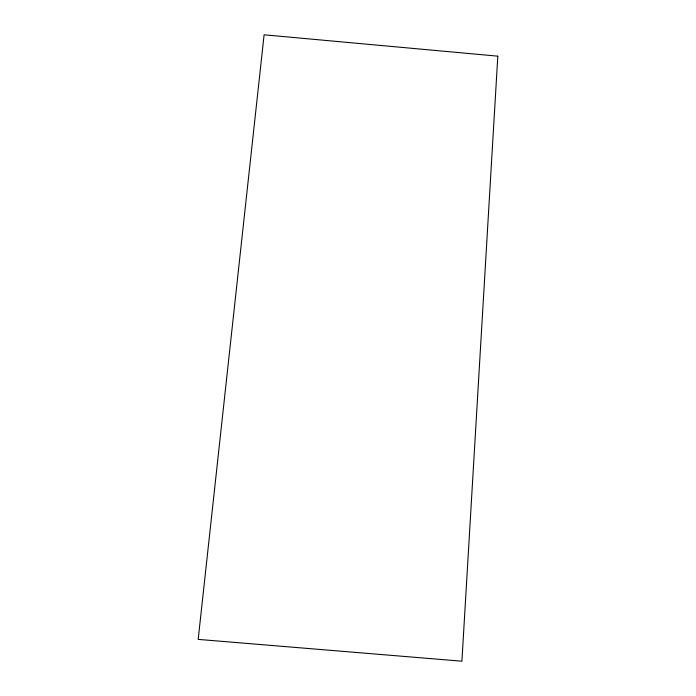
<?xml version="1.0" encoding="UTF-8"?>
<svg xmlns="http://www.w3.org/2000/svg" width="696" height="696" viewBox="0 0 696 696"><rect width="100%" height="100%" fill="white"/><g stroke="black" fill="none" stroke-linecap="round" stroke-linejoin="round"><path stroke-width="1.04" d="M497.814 56.167L461.909 661.2L198.186 639.389L264.106 34.8L497.814 56.167"/></g></svg>
